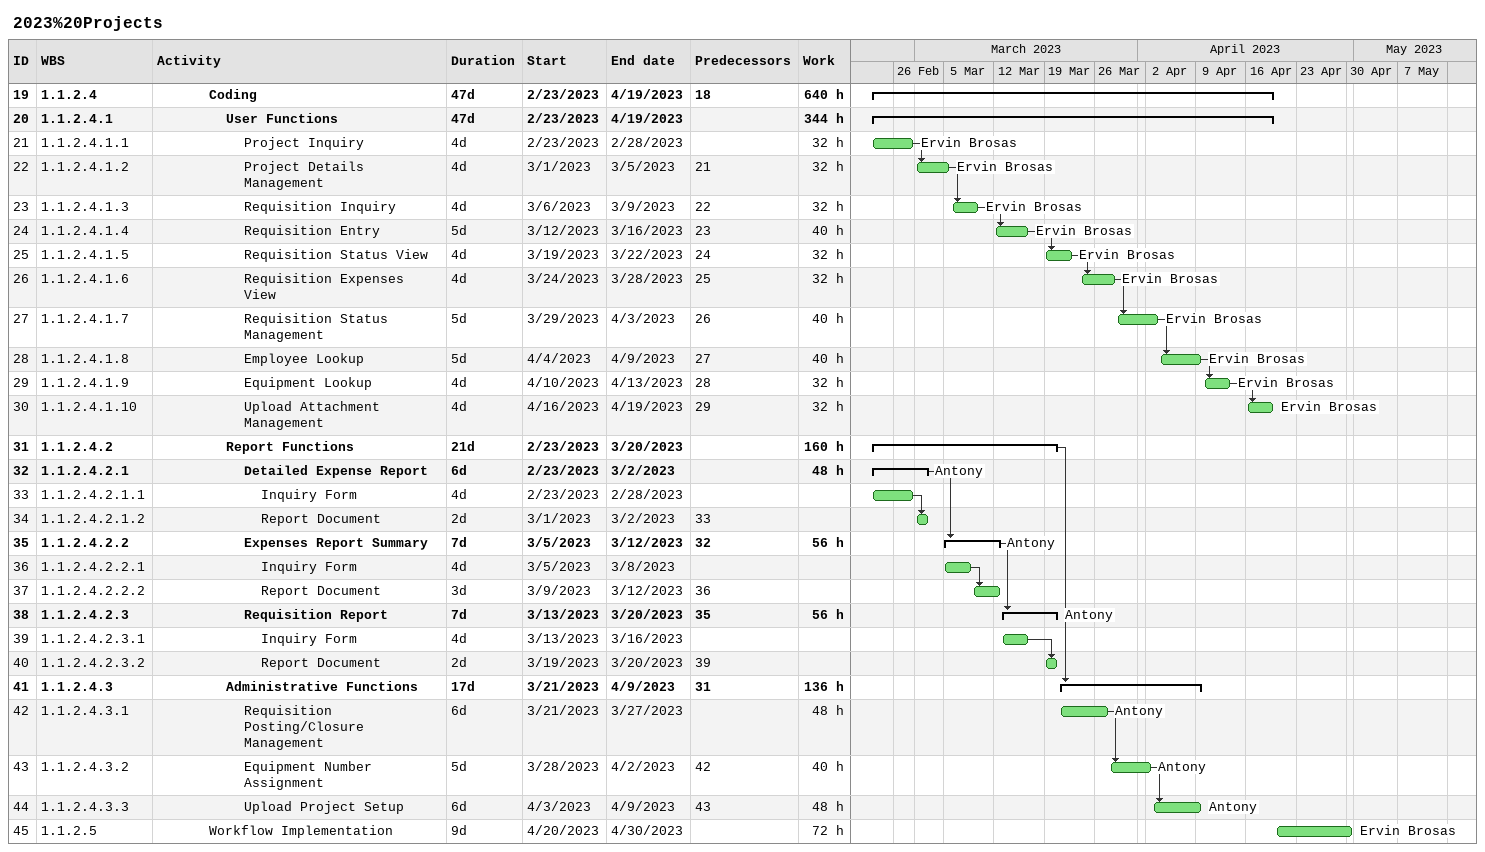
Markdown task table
2023%20Projects

| ID | WBS | Task | Duration | Start | Finish | Predecessors | Resources | Work (h) |
|---|---|---|---|---|---|---|---|---|
| 19 | 1.1.2.4 | **Coding** | 47d | 2023-02-23 | 2023-04-19 | 18 |  | 640 |
| 20 | 1.1.2.4.1 | **User Functions** | 47d | 2023-02-23 | 2023-04-19 |  |  | 344 |
| 21 | 1.1.2.4.1.1 | Project Inquiry | 4d | 2023-02-23 | 2023-02-28 |  | Ervin Brosas | 32 |
| 22 | 1.1.2.4.1.2 | Project Details Management | 4d | 2023-03-01 | 2023-03-05 | 21 | Ervin Brosas | 32 |
| 23 | 1.1.2.4.1.3 | Requisition Inquiry | 4d | 2023-03-06 | 2023-03-09 | 22 | Ervin Brosas | 32 |
| 24 | 1.1.2.4.1.4 | Requisition Entry | 5d | 2023-03-12 | 2023-03-16 | 23 | Ervin Brosas | 40 |
| 25 | 1.1.2.4.1.5 | Requisition Status View | 4d | 2023-03-19 | 2023-03-22 | 24 | Ervin Brosas | 32 |
| 26 | 1.1.2.4.1.6 | Requisition Expenses View | 4d | 2023-03-24 | 2023-03-28 | 25 | Ervin Brosas | 32 |
| 27 | 1.1.2.4.1.7 | Requisition Status Management | 5d | 2023-03-29 | 2023-04-03 | 26 | Ervin Brosas | 40 |
| 28 | 1.1.2.4.1.8 | Employee Lookup | 5d | 2023-04-04 | 2023-04-09 | 27 | Ervin Brosas | 40 |
| 29 | 1.1.2.4.1.9 | Equipment Lookup | 4d | 2023-04-10 | 2023-04-13 | 28 | Ervin Brosas | 32 |
| 30 | 1.1.2.4.1.10 | Upload Attachment Management | 4d | 2023-04-16 | 2023-04-19 | 29 | Ervin Brosas | 32 |
| 31 | 1.1.2.4.2 | **Report Functions** | 21d | 2023-02-23 | 2023-03-20 |  |  | 160 |
| 32 | 1.1.2.4.2.1 | **Detailed Expense Report** | 6d | 2023-02-23 | 2023-03-02 |  | Antony | 48 |
| 33 | 1.1.2.4.2.1.1 | Inquiry Form | 4d | 2023-02-23 | 2023-02-28 |  |  |  |
| 34 | 1.1.2.4.2.1.2 | Report Document | 2d | 2023-03-01 | 2023-03-02 | 33 |  |  |
| 35 | 1.1.2.4.2.2 | **Expenses Report Summary** | 7d | 2023-03-05 | 2023-03-12 | 32 | Antony | 56 |
| 36 | 1.1.2.4.2.2.1 | Inquiry Form | 4d | 2023-03-05 | 2023-03-08 |  |  |  |
| 37 | 1.1.2.4.2.2.2 | Report Document | 3d | 2023-03-09 | 2023-03-12 | 36 |  |  |
| 38 | 1.1.2.4.2.3 | **Requisition Report** | 7d | 2023-03-13 | 2023-03-20 | 35 | Antony | 56 |
| 39 | 1.1.2.4.2.3.1 | Inquiry Form | 4d | 2023-03-13 | 2023-03-16 |  |  |  |
| 40 | 1.1.2.4.2.3.2 | Report Document | 2d | 2023-03-19 | 2023-03-20 | 39 |  |  |
| 41 | 1.1.2.4.3 | **Administrative Functions** | 17d | 2023-03-21 | 2023-04-09 | 31 |  | 136 |
| 42 | 1.1.2.4.3.1 | Requisition Posting/Closure Management | 6d | 2023-03-21 | 2023-03-27 |  | Antony | 48 |
| 43 | 1.1.2.4.3.2 | Equipment Number Assignment | 5d | 2023-03-28 | 2023-04-02 | 42 | Antony | 40 |
| 44 | 1.1.2.4.3.3 | Upload Project Setup | 6d | 2023-04-03 | 2023-04-09 | 43 | Antony | 48 |
| 45 | 1.1.2.5 | Workflow Implementation | 9d | 2023-04-20 | 2023-04-30 |  | Ervin Brosas | 72 |
